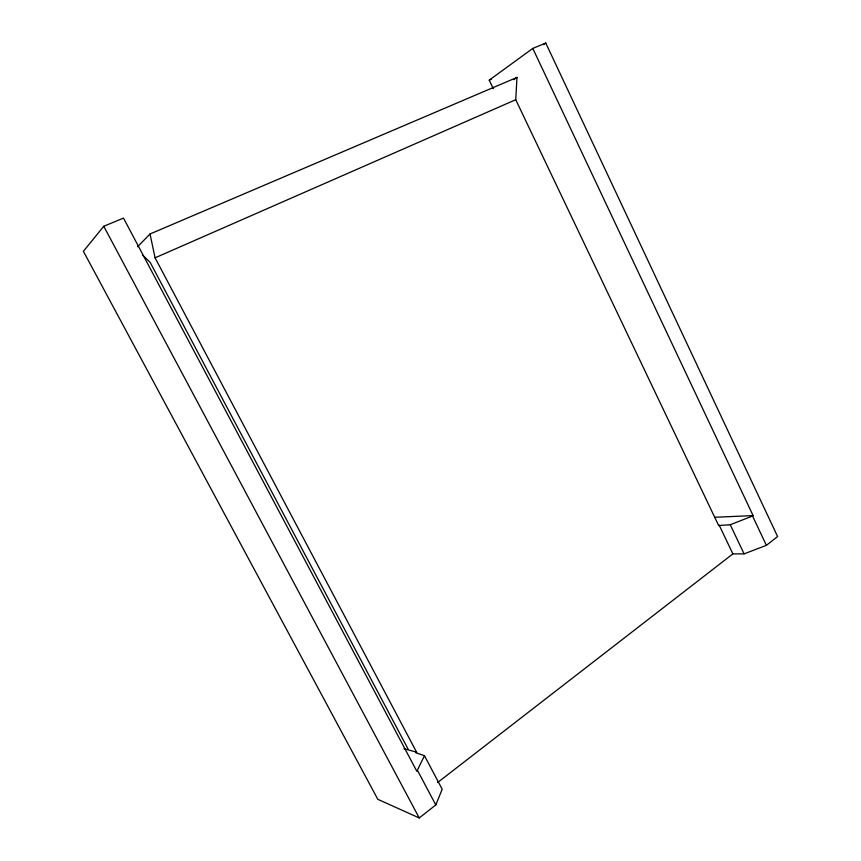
<?xml version="1.0" encoding="UTF-8"?>
<svg xmlns="http://www.w3.org/2000/svg" width="861" height="861" viewBox="0 0 861 861"><rect width="100%" height="100%" fill="white"/><g stroke="black" fill="none" stroke-linecap="round" stroke-linejoin="round"><path stroke-width="1.29" d="M437.592 782.552L732.883 553.892L744.087 553.871L766.387 545.347L777.601 536.554L545.766 43.05L532.787 48.431L753.095 515.599L752.557 516.019L730.246 524.736L718.634 525.522L515.739 99.715L516.998 77.415L150.029 233.988L137.545 246.773M424.473 755.689L416.832 771.273L123.489 218.091L103.761 226.271L83.399 251.315L377.818 799.32L419.232 817.95L435.795 804.949L442.199 789.246L424.473 755.689L415.841 752.762L416.606 752.191L155.077 257.826L150.029 233.988M416.606 752.191L403.981 748.726M493.278 88.64L489.22 80.148L532.787 48.431M543.614 44.6L545.766 43.05M513.748 79.707L516.998 77.415M155.077 257.826L515.739 99.715M489.22 80.148L491.48 79.19M714.63 517.278L753.095 515.599M142.495 255.039L150.18 262.401L408.222 749.35M103.761 226.271L419.232 817.95M417.628 770.67L435.795 804.949M719.172 525.113L732.883 553.892M730.246 524.736L744.087 553.871M752.557 516.019L766.387 545.347"/></g></svg>
